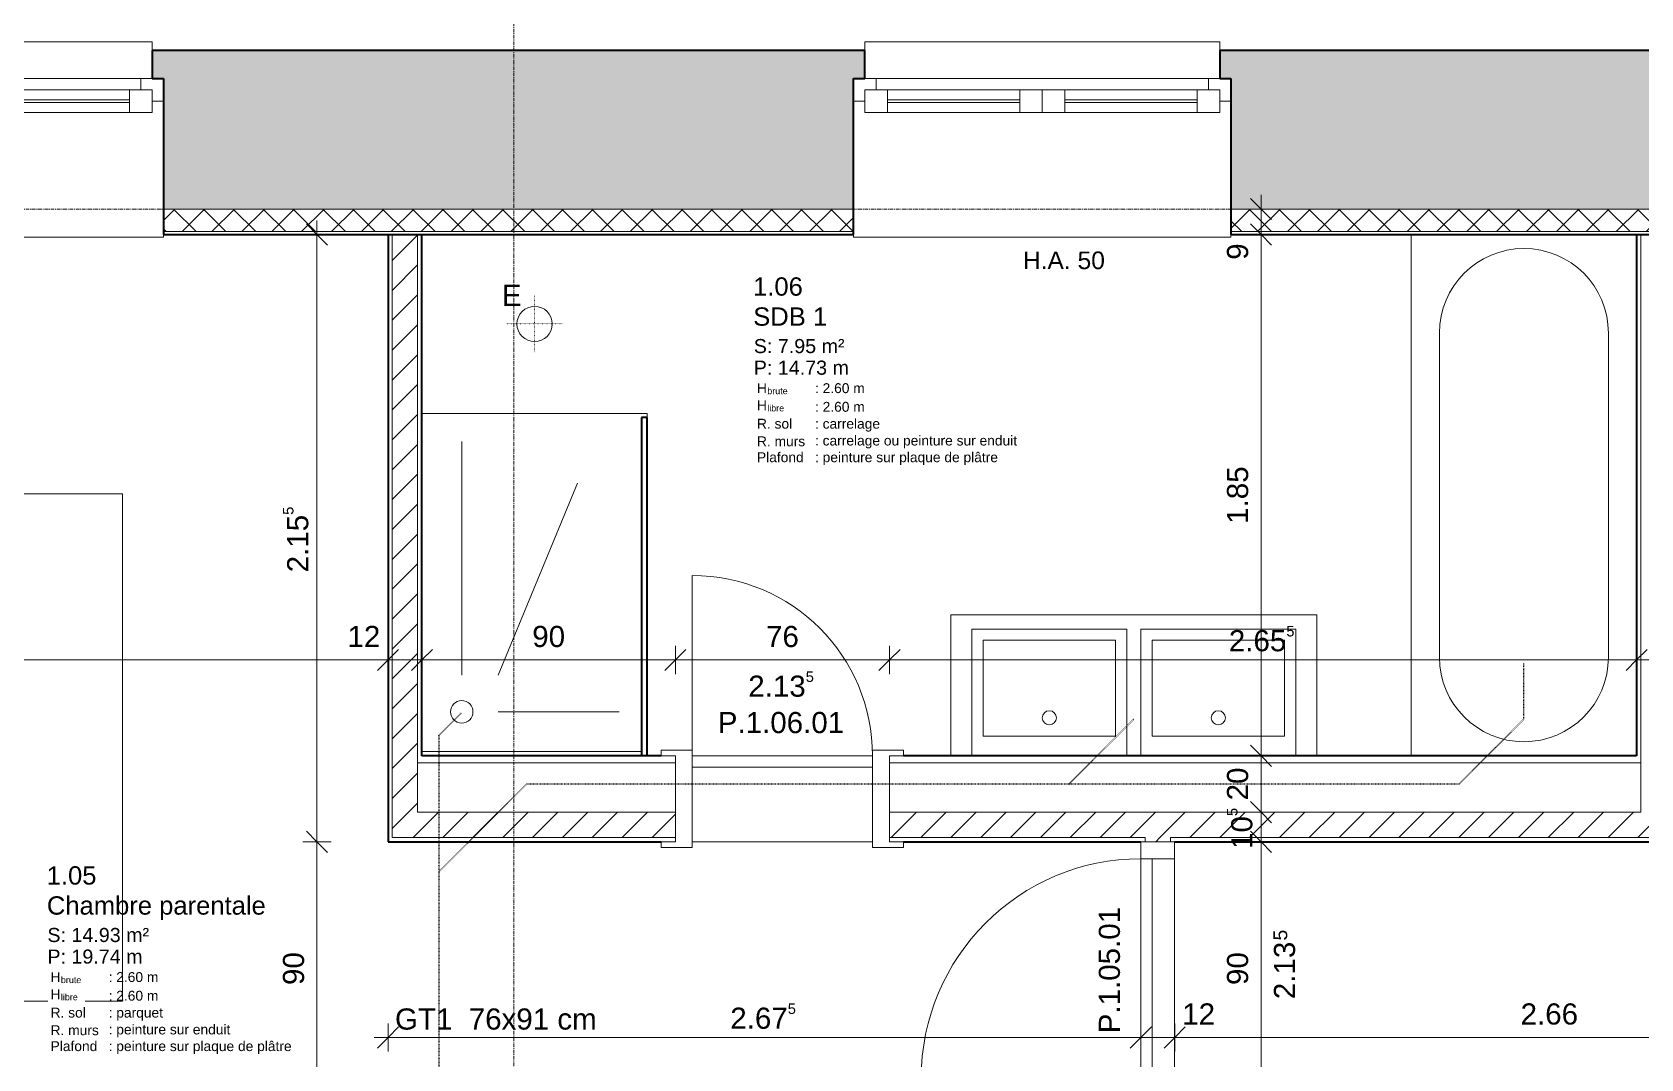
# Model space of a CAD drawing. Header units: millimetres. Extents: x -83 to 30397, y 298 to 25043.
# Drawn here: x 7981 to 13692, y 13428 to 17070 of the extents above; entities that cross this region are included whole.
import ezdxf

# ---------------------------------------------------------------- set-up
doc = ezdxf.new("R2010")
doc.units = ezdxf.units.MM
for name, pattern in [('Dot 1mm', [1, 0, -1]), ('Grid Line', [22.225, 12.7, -3.175, 3.175, -3.175]), ('WATER_CONNECTION', [5, 2.5, -2.5])]:
    doc.linetypes.add(name, pattern=pattern)
for name, color, linetype, lineweight in [('A-ANNO-DIMS', 211, 'Continuous', 9), ('A-ANNO-DIMS-50', 211, 'Continuous', 9), ('A-AREA-IDEN', 2, 'Continuous', 9), ('A-DETL', 90, 'Continuous', 9), ('A-DOOR', 31, 'Continuous', 9), ('A-DOOR-FRAM', 31, 'Continuous', 18), ('A-DOOR-IDEN', 31, 'Continuous', 18), ('A-GENM', 13, 'Continuous', 9), ('A-GLAZ', 151, 'Continuous', 9), ('A-GLAZ-IDEN', 152, 'Continuous', 18), ('A-WALL', 113, 'Continuous', 9), ('A-WALL-PATT', 111, 'Continuous', 35), ('G-ANNO-TEXT', 231, 'Continuous', 9), ('I-FURN', 30, 'Continuous', 9), ('I-WALL', 2, 'Continuous', 9), ('S-GRID', 1, 'Continuous', 9)]:
    doc.layers.add(name, color=color, linetype=linetype, lineweight=lineweight)
doc.styles.add('Arial', font='arial.ttf', dxfattribs={"height": 50})
doc.styles.add('Arial_2', font='arial.ttf', dxfattribs={"height": 0.7})
doc.styles.add('Arial_3', font='arial.ttf', dxfattribs={"height": 0.454924})
doc.styles.add('Arial_4', font='arial.ttf', dxfattribs={"height": 65})
doc.styles.add('Arial_5', font='arial.ttf', dxfattribs={"height": 35})
doc.styles.add('Arial_6', font='arial.ttf', dxfattribs={"height": 62.5})
doc.styles.add('Arial_7', font='arial.ttf', dxfattribs={"height": 75})
doc.styles.add('Arial_9', font='arial.ttf', dxfattribs={"height": 48.741817})
doc.dimstyles.new('ANNOTATION_1_5MM_BLACK', dxfattribs={"dimscale": 304.8, "dimtxt": 76.519455, "dimasz": 0.246063, "dimexe": 0.164042, "dimexo": 0.0625, "dimgap": 0.065617, "dimtad": 1, "dimdec": 1, "dimlfac": 0.1, "dimrnd": 0.5, "dimdsep": 46, "dimtxsty": 'Arial_7', "dimblk1": 'OBLIQUE', "dimblk2": 'OBLIQUE', "dimsah": 1, "dimcen": 0.09, "dimdle": 0.164042, "dimazin": 0, "dimtfac": 1, "dimtdec": 4, "dimtix": 1, "dimtmove": 0, "dimatfit": 3, "dimfxl": 0.164042, "dimfxlon": 1, "dimtvp": 1, "dimtolj": 1, "dimtzin": 0, "dimarcsym": 2})
doc.dimstyles.new('ANNOTATION_1_5MM_BLACK_1', dxfattribs={"dimscale": 304.8, "dimtxt": 76.519455, "dimasz": 0.246063, "dimexe": 0.164042, "dimexo": 0.0625, "dimgap": 0.065617, "dimtad": 1, "dimlfac": 0.001, "dimrnd": 0.005, "dimzin": 0, "dimdsep": 46, "dimtxsty": 'Arial_7', "dimblk1": 'OBLIQUE', "dimblk2": 'OBLIQUE', "dimsah": 1, "dimcen": 0.09, "dimdle": 0.164042, "dimazin": 0, "dimtfac": 1, "dimtdec": 4, "dimtix": 1, "dimtmove": 0, "dimatfit": 3, "dimfxl": 0.164042, "dimfxlon": 1, "dimtvp": 1, "dimtolj": 1, "dimtzin": 0, "dimarcsym": 2})
doc.dimstyles.new('ANNOTATION_1_5MM_BLACK_2', dxfattribs={"dimscale": 304.8, "dimtxt": 76.519455, "dimasz": 0.246063, "dimexe": 0.164042, "dimexo": 0.0625, "dimgap": 0.065617, "dimtad": 1, "dimdec": 1, "dimlfac": 0.1, "dimrnd": 0.5, "dimdsep": 46, "dimtxsty": 'Arial_7', "dimblk1": 'OBLIQUE', "dimblk2": 'OBLIQUE', "dimsah": 1, "dimcen": 0.09, "dimdle": 0.164042, "dimazin": 0, "dimtfac": 1, "dimtdec": 4, "dimtix": 1, "dimtmove": 2, "dimatfit": 3, "dimfxl": 0.164042, "dimfxlon": 1, "dimtvp": 1, "dimtolj": 1, "dimtzin": 0, "dimarcsym": 2})
pattern_1 = [(45, (0, 0), (-53.033, 53.033), [])]

# ---------------------------------------------------------------- blocks, each defined once
blk = doc.blocks.new('WIN_DOUBLE OPEN__SYM - 134 x 143-685719-N_F_ E_1')
at = {"layer": 'A-GLAZ'}
for p, q in [((-670, 326.5), (-670, 336.5)), ((-670, 336.5), (670, 336.5)), ((670, 336.5), (670, 326.5)), ((-550, -106.5), (-80, -106.5)), ((80, -106.5), (550, -106.5)), ((590, -226.5), (-590, -226.5)), ((-80, -186.5), (-550, -186.5)), ((550, -186.5), (80, -186.5)), ((-630, -357.5), (-630, -326.5)), ((630, -326.5), (630, -357.5)), ((630, -357.5), (-630, -357.5))]:
    blk.add_line(p, q, dxfattribs=at)
at = {"layer": 'A-GLAZ', "lineweight": 18}
for p, q in [((-630, -106.5), (-550, -106.5)), ((-630, -186.5), (-630, -106.5)), ((-550, -106.5), (-550, -186.5)), ((-80, -106.5), (0, -106.5)), ((-80, -186.5), (-80, -106.5)), ((0, -106.5), (80, -106.5)), ((0, -186.5), (0, -106.5)), ((0, -106.5), (0, -186.5)), ((80, -106.5), (80, -186.5)), ((550, -106.5), (630, -106.5)), ((550, -186.5), (550, -106.5)), ((630, -106.5), (630, -186.5)), ((-670, -146.5), (-630, -146.5)), ((-630, -146.5), (-630, -186.5)), ((-550, -141.5), (-80, -141.5)), ((-550, -151.5), (-550, -141.5)), ((-80, -151.5), (-550, -151.5)), ((-80, -141.5), (-80, -151.5)), ((80, -141.5), (550, -141.5)), ((80, -151.5), (80, -141.5)), ((550, -151.5), (80, -151.5)), ((550, -141.5), (550, -151.5)), ((630, -146.5), (670, -146.5)), ((630, -186.5), (630, -146.5)), ((-550, -186.5), (-630, -186.5)), ((-630, -186.5), (-590, -186.5)), ((-590, -226.5), (-630, -226.5)), ((-590, -186.5), (-590, -226.5)), ((0, -186.5), (-80, -186.5)), ((80, -186.5), (0, -186.5)), ((630, -186.5), (550, -186.5)), ((590, -186.5), (630, -186.5)), ((590, -226.5), (590, -186.5)), ((630, -226.5), (590, -226.5))]:
    blk.add_line(p, q, dxfattribs=at)
blk = doc.blocks.new('DOOR_SIMPLE _U-CASING - 760 x 2135-708854-N_F_ E_1')
at = {"layer": 'A-DOOR'}
for p, q in [((-320, 152.5), (320, 152.5)), ((320, -172.5), (320, -792.5))]:
    blk.add_line(p, q, dxfattribs=at)
at = {"layer": 'A-DOOR', "lineweight": 18}
for p, q in [((-320, -112.5), (320, -112.5)), ((-320, -152.5), (-320, -112.5)), ((320, -112.5), (320, -152.5)), ((320, -152.5), (-320, -152.5))]:
    blk.add_line(p, q, dxfattribs=at)
at = {"layer": 'A-DOOR'}
blk.add_arc((320, -152.5), 640, 180, 270, dxfattribs=at)
at = {"layer": 'A-DOOR-FRAM'}
for p, q in [((-430, 172.5), (-320, 172.5)), ((-430, 152.5), (-430, 172.5)), ((-320, 172.5), (-320, -172.5)), ((320, 172.5), (430, 172.5)), ((320, -172.5), (320, 172.5)), ((430, 172.5), (430, 152.5)), ((-380, 152.5), (-430, 152.5)), ((-380, -152.5), (-380, 152.5)), ((380, 152.5), (380, -152.5)), ((430, 152.5), (380, 152.5)), ((-430, -152.5), (-380, -152.5)), ((-430, -172.5), (-430, -152.5)), ((380, -152.5), (430, -152.5)), ((430, -152.5), (430, -172.5)), ((-320, -172.5), (-430, -172.5)), ((430, -172.5), (320, -172.5))]:
    blk.add_line(p, q, dxfattribs=at)
blk = doc.blocks.new('DOOR_SIMPLE - 900 x 2135-708074-N_F_ E_1')
at = {"layer": 'A-DOOR'}
for p, q in [((-390, 60), (390, 60)), ((390, -60), (390, -840))]:
    blk.add_line(p, q, dxfattribs=at)
at = {"layer": 'A-DOOR', "lineweight": 18}
for p, q in [((-390, -20), (390, -20)), ((-390, -60), (-390, -20)), ((390, -20), (390, -60)), ((390, -60), (-390, -60))]:
    blk.add_line(p, q, dxfattribs=at)
at = {"layer": 'A-DOOR'}
blk.add_arc((390, -60), 780, 180, 270, dxfattribs=at)
at = {"layer": 'A-DOOR-FRAM'}
for p, q in [((-450, 60), (-390, 60)), ((-450, -60), (-450, 60)), ((-390, 60), (-390, -60)), ((390, 60), (450, 60)), ((390, -60), (390, 60)), ((450, 60), (450, -60)), ((-390, -60), (-450, -60)), ((450, -60), (390, -60))]:
    blk.add_line(p, q, dxfattribs=at)
blk = doc.blocks.new('BATH - 1850 x 800-317679-N_F_ E_1')
at = {"layer": 'A-GENM'}
for p, q in [((350, 700), (1500, 700)), ((350, 100), (1500, 100)), ((1850, 0), (0, 0))]:
    blk.add_line(p, q, dxfattribs=at)
for centre, start, end in [((350, 400), 90, 180), ((1500, 400), 0, 90), ((350, 400), 180, 270), ((1500, 400), 270, 360)]:
    blk.add_arc(centre, 300, start, end, dxfattribs=at)
blk = doc.blocks.new('BATHROOM_SINK - 450 x 550-303454-N_F_ E_1')
at = {"layer": 'A-GENM'}
for p, q in [((450, 275), (0, 275)), ((70, 235), (70, -235)), ((410, 235), (70, 235)), ((410, -235), (410, 235)), ((450, -275), (450, 275)), ((0, -275), (450, -275)), ((70, -235), (410, -235))]:
    blk.add_line(p, q, dxfattribs=at)
blk.add_circle((135, 0), 25, dxfattribs=at)
blk = doc.blocks.new('CLOSET - 500 x 1300-580395-N_F_ E_1')
at = {"layer": 'I-FURN', "color": 253}
for p, q in [((500, 1300), (0, 1300)), ((500, 0), (500, 1300)), ((0, 0), (500, 0))]:
    blk.add_line(p, q, dxfattribs=at)
blk = doc.blocks.new('SHOWER - 1200 x 800-672574-N_F_ E_1')
at = {"layer": 'A-GENM'}
for p, q in [((0, 1200), (800, 1200)), ((800, 1200), (800, 1185)), ((141.4, 271.4), (141.4, 1100)), ((271.4, 271.4), (552.3, 952.3)), ((271.4, 141.4), (700, 141.4)), ((780, 0), (0, 0))]:
    blk.add_line(p, q, dxfattribs=at)
blk.add_circle((141.4, 141.4), 40, dxfattribs=at)
blk = doc.blocks.new('DOUBLE_BED - 1800 x 2000-313313-N_F_ E_1')
at = {"layer": 'I-FURN', "color": 253}
for p, q in [((-900, 0), (-900, -2000)), ((900, -2000), (900, 0)), ((-800, -500), (-800, -100)), ((-800, -100), (-50, -100)), ((-50, -100), (-50, -500)), ((50, -100), (50, -500)), ((800, -100), (50, -100)), ((800, -500), (800, -100)), ((-50, -500), (-800, -500)), ((50, -500), (800, -500)), ((500, -600), (-900, -600)), ((500, -600), (900, -1000)), ((500, -600), (500, -1000)), ((500, -1000), (900, -1000)), ((-900, -2000), (900, -2000))]:
    blk.add_line(p, q, dxfattribs=at)
blk = doc.blocks.new('ROOM_TAG_Small - ROOM_TAG_FR-570998-N_F_ E_1')
at = {"layer": 'A-AREA-IDEN', "insert": (-8.33, -5.48), "char_height": 0.7, "width": 0.8819, "attachment_point": 1, "style": 'Arial_2', "bg_fill": 3, "box_fill_scale": 1.25, "bg_fill_color": 256, "bg_fill_true_color": 13158600, "bg_fill_transparency": 0}
blk.add_mtext('H', dxfattribs=at)
at = {"layer": 'A-AREA-IDEN', "insert": (-7.6, -5.8), "char_height": 0.455, "width": 2.0042, "attachment_point": 1, "style": 'Arial_3', "bg_fill": 3, "box_fill_scale": 1.25, "bg_fill_color": 256, "bg_fill_true_color": 13158600, "bg_fill_transparency": 0}
blk.add_mtext('brute', dxfattribs=at)
at = {"layer": 'A-AREA-IDEN', "insert": (-8.33, -6.7), "char_height": 0.7, "width": 0.8819, "attachment_point": 1, "style": 'Arial_2', "bg_fill": 3, "box_fill_scale": 1.25, "bg_fill_color": 256, "bg_fill_true_color": 13158600, "bg_fill_transparency": 0}
blk.add_mtext('H', dxfattribs=at)
at = {"layer": 'A-AREA-IDEN', "insert": (-7.6, -7.02), "char_height": 0.455, "width": 1.6034, "attachment_point": 1, "style": 'Arial_3', "bg_fill": 3, "box_fill_scale": 1.25, "bg_fill_color": 256, "bg_fill_true_color": 13158600, "bg_fill_transparency": 0}
blk.add_mtext('libre', dxfattribs=at)
at = {"layer": 'A-AREA-IDEN', "insert": (-8.33, -8), "char_height": 0.7, "width": 3.1266, "attachment_point": 1, "style": 'Arial_2', "bg_fill": 3, "box_fill_scale": 1.25, "bg_fill_color": 256, "bg_fill_true_color": 13158600, "bg_fill_transparency": 0}
blk.add_mtext('R. sol', dxfattribs=at)
at = {"layer": 'A-AREA-IDEN', "insert": (-8.33, -9.25), "char_height": 0.7, "width": 4.2489, "attachment_point": 1, "style": 'Arial_2', "bg_fill": 3, "box_fill_scale": 1.25, "bg_fill_color": 256, "bg_fill_true_color": 13158600, "bg_fill_transparency": 0}
blk.add_mtext('R. murs', dxfattribs=at)
at = {"layer": 'A-AREA-IDEN', "insert": (-8.33, -10.38), "char_height": 0.7, "width": 4.2489, "attachment_point": 1, "style": 'Arial_2', "bg_fill": 3, "box_fill_scale": 1.25, "bg_fill_color": 256, "bg_fill_true_color": 13158600, "bg_fill_transparency": 0}
blk.add_mtext('Plafond', dxfattribs=at)
blk = doc.blocks.new('DIMBLOCK94-N_F_ E_1')
at = {"layer": 'A-ANNO-DIMS-50'}
for p, q in [((12344, 16442.5), (12306.5, 16480)), ((12344, 16492.5), (12344, 16352.5)), ((12394, 16442.5), (12294, 16442.5)), ((12344, 16442.5), (12381.5, 16405)), ((12344, 16442.5), (12394, 16442.5)), ((12394, 16352.5), (12294, 16352.5)), ((12344, 16352.5), (12306.5, 16390)), ((12344, 16352.5), (12381.5, 16315)), ((12344, 16352.5), (12394, 16352.5))]:
    blk.add_line(p, q, dxfattribs=at)
at = {"layer": 'A-ANNO-DIMS-50', "color": 0, "insert": (12223.1, 16262.5), "char_height": 75, "width": 69.784, "attachment_point": 1, "rotation": 90, "line_spacing_factor": 0.941778, "style": 'Arial_7'}
blk.add_mtext('9', dxfattribs=at)
blk = doc.blocks.new('_Oblique')
at = {"color": 0, "linetype": 'ByBlock', "lineweight": -2}
blk.add_line((-0.5, -0.5), (0.5, 0.5), dxfattribs=at)
blk = doc.blocks.new('DIMBLOCK95-N_F_ E_1')
at = {"layer": 'A-ANNO-DIMS-50'}
for p, q in [((12394, 16352.5), (12294, 16352.5)), ((12344, 16352.5), (12306.5, 16390)), ((12344, 16352.5), (12344, 14502.5)), ((12344, 16352.5), (12381.5, 16315)), ((12344, 16352.5), (12394, 16352.5)), ((12344, 14502.5), (12306.5, 14540)), ((12394, 14502.5), (12294, 14502.5)), ((12344, 14502.5), (12381.5, 14465)), ((12344, 14502.5), (12394, 14502.5))]:
    blk.add_line(p, q, dxfattribs=at)
at = {"layer": 'A-ANNO-DIMS-50', "color": 0, "insert": (12223.1, 15325.7), "char_height": 75, "width": 244.244, "attachment_point": 1, "rotation": 90, "line_spacing_factor": 0.941778, "style": 'Arial_7'}
blk.add_mtext('1.85', dxfattribs=at)
blk = doc.blocks.new('DIMBLOCK96-N_F_ E_1')
at = {"layer": 'A-ANNO-DIMS-50'}
for p, q in [((12344, 14502.5), (12306.5, 14540)), ((12394, 14502.5), (12294, 14502.5)), ((12344, 14502.5), (12344, 14302.5)), ((12344, 14502.5), (12381.5, 14465)), ((12344, 14502.5), (12394, 14502.5)), ((12344, 14302.5), (12306.5, 14340)), ((12394, 14302.5), (12294, 14302.5)), ((12344, 14302.5), (12381.5, 14265)), ((12344, 14302.5), (12394, 14302.5))]:
    blk.add_line(p, q, dxfattribs=at)
at = {"layer": 'A-ANNO-DIMS-50', "color": 0, "insert": (12223.1, 14344.4), "char_height": 75, "width": 139.568, "attachment_point": 1, "rotation": 90, "line_spacing_factor": 0.941778, "style": 'Arial_7'}
blk.add_mtext('20', dxfattribs=at)
blk = doc.blocks.new('DIMBLOCK97-N_F_ E_1')
at = {"layer": 'A-ANNO-DIMS-50'}
for p, q in [((12344, 14302.5), (12306.5, 14340)), ((12394, 14302.5), (12294, 14302.5)), ((12344, 14302.5), (12344, 14197.5)), ((12344, 14302.5), (12381.5, 14265)), ((12344, 14302.5), (12394, 14302.5)), ((12344, 14197.5), (12306.5, 14235)), ((12394, 14197.5), (12294, 14197.5)), ((12344, 14197.5), (12381.5, 14160)), ((12344, 14197.5), (12394, 14197.5))]:
    blk.add_line(p, q, dxfattribs=at)
at = {"layer": 'A-ANNO-DIMS-50', "color": 0, "insert": (12223.1, 14172.3), "char_height": 75, "width": 186.397, "attachment_point": 1, "rotation": 90, "line_spacing_factor": 0.941778, "style": 'Arial_7'}
blk.add_mtext('10\\A2\\H0.5x;\\S5^  ;\\H2x;', dxfattribs=at)
blk = doc.blocks.new('DIMBLOCK98-N_F_ E_1')
at = {"layer": 'A-ANNO-DIMS-50'}
for p, q in [((12344, 14197.5), (12306.5, 14235)), ((12394, 14197.5), (12294, 14197.5)), ((12344, 14197.5), (12344, 13297.5)), ((12344, 14197.5), (12381.5, 14160)), ((12344, 14197.5), (12394, 14197.5)), ((12344, 13297.5), (12306.5, 13335)), ((12294, 13297.5), (12394, 13297.5)), ((12344, 13297.5), (12294, 13297.5)), ((12344, 13297.5), (12381.5, 13260))]:
    blk.add_line(p, q, dxfattribs=at)
at = {"layer": 'A-ANNO-DIMS-50', "color": 0, "insert": (12223.1, 13689.4), "char_height": 75, "width": 139.568, "attachment_point": 1, "rotation": 90, "line_spacing_factor": 0.941778, "style": 'Arial_7'}
blk.add_mtext('90', dxfattribs=at)
blk = doc.blocks.new('DIMBLOCK118-N_F_ E_1')
at = {"layer": 'A-ANNO-DIMS-50'}
for p, q in [((6212.4, 14892.7), (6212.4, 14792.7)), ((6212.4, 14842.7), (6212.4, 14892.7)), ((6212.4, 14842.7), (6249.9, 14880.2)), ((9244.9, 14892.7), (9244.9, 14792.7)), ((9244.9, 14842.7), (9244.9, 14892.7)), ((9244.9, 14842.7), (9282.4, 14880.2)), ((6162.4, 14842.7), (9244.9, 14842.7)), ((6212.4, 14842.7), (6174.9, 14805.2)), ((9244.9, 14842.7), (9207.4, 14805.2))]:
    blk.add_line(p, q, dxfattribs=at)
at = {"layer": 'A-ANNO-DIMS-50', "color": 0, "insert": (7607.3, 14963.6), "char_height": 75, "width": 291.073, "attachment_point": 1, "line_spacing_factor": 0.941778, "style": 'Arial_7'}
blk.add_mtext('3.03\\A2\\H0.5x;\\S5^  ;\\H2x;', dxfattribs=at)
blk = doc.blocks.new('DIMBLOCK119-N_F_ E_1')
at = {"layer": 'A-ANNO-DIMS-50'}
for p, q in [((9244.9, 14892.7), (9244.9, 14792.7)), ((9244.9, 14842.7), (9244.9, 14892.7)), ((9244.9, 14842.7), (9282.4, 14880.2)), ((9364.9, 14892.7), (9364.9, 14792.7)), ((9364.9, 14842.7), (9364.9, 14892.7)), ((9364.9, 14842.7), (9402.4, 14880.2)), ((9244.9, 14842.7), (9207.4, 14805.2)), ((9244.9, 14842.7), (9364.9, 14842.7)), ((9364.9, 14842.7), (9327.4, 14805.2))]:
    blk.add_line(p, q, dxfattribs=at)
at = {"layer": 'A-ANNO-DIMS-50', "color": 0, "insert": (9100.7, 14963.6), "char_height": 75, "width": 139.568, "attachment_point": 1, "line_spacing_factor": 0.941778, "style": 'Arial_7'}
blk.add_mtext('12', dxfattribs=at)
blk = doc.blocks.new('DIMBLOCK120-N_F_ E_1')
at = {"layer": 'A-ANNO-DIMS-50'}
for p, q in [((9364.9, 14892.7), (9364.9, 14792.7)), ((9364.9, 14842.7), (9364.9, 14892.7)), ((9364.9, 14842.7), (9402.4, 14880.2)), ((10264.9, 14892.7), (10264.9, 14792.7)), ((10264.9, 14842.7), (10264.9, 14892.7)), ((10264.9, 14842.7), (10302.4, 14880.2)), ((9364.9, 14842.7), (9327.4, 14805.2)), ((9364.9, 14842.7), (10264.9, 14842.7)), ((10264.9, 14842.7), (10227.4, 14805.2))]:
    blk.add_line(p, q, dxfattribs=at)
at = {"layer": 'A-ANNO-DIMS-50', "color": 0, "insert": (9756.7, 14963.6), "char_height": 75, "width": 139.568, "attachment_point": 1, "line_spacing_factor": 0.941778, "style": 'Arial_7'}
blk.add_mtext('90', dxfattribs=at)
blk = doc.blocks.new('DIMBLOCK121-N_F_ E_1')
at = {"layer": 'A-ANNO-DIMS-50'}
for p, q in [((10264.9, 14892.7), (10264.9, 14792.7)), ((10264.9, 14842.7), (10264.9, 14892.7)), ((10264.9, 14842.7), (10302.4, 14880.2)), ((11024.9, 14892.7), (11024.9, 14792.7)), ((11024.9, 14842.7), (11024.9, 14892.7)), ((11024.9, 14842.7), (11062.4, 14880.2)), ((10264.9, 14842.7), (10227.4, 14805.2)), ((10264.9, 14842.7), (11024.9, 14842.7)), ((11024.9, 14842.7), (10987.4, 14805.2))]:
    blk.add_line(p, q, dxfattribs=at)
at = {"layer": 'A-ANNO-DIMS-50', "color": 0, "char_height": 75, "attachment_point": 1, "line_spacing_factor": 0.941778, "style": 'Arial_7'}
for s, insert, width in [('76', (10586.7, 14963.6), 139.568), ('2.13\\A2\\H0.5x;\\S5^  ;\\H2x;', (10523.6, 14802.3), 291.073)]:
    blk.add_mtext(s, dxfattribs=dict(at, insert=insert, width=width))
blk = doc.blocks.new('DIMBLOCK122-N_F_ E_1')
at = {"layer": 'A-ANNO-DIMS-50'}
for p, q in [((11024.9, 14892.7), (11024.9, 14792.7)), ((11024.9, 14842.7), (11024.9, 14892.7)), ((11024.9, 14842.7), (11062.4, 14880.2)), ((13677.4, 14892.7), (13677.4, 14792.7)), ((13677.4, 14842.7), (13677.4, 14892.7)), ((13677.4, 14842.7), (13714.9, 14880.2)), ((11024.9, 14842.7), (10987.4, 14805.2)), ((11024.9, 14842.7), (13677.4, 14842.7)), ((13677.4, 14842.7), (13639.9, 14805.2))]:
    blk.add_line(p, q, dxfattribs=at)
at = {"layer": 'A-ANNO-DIMS-50', "color": 0, "insert": (12229.8, 14963.6), "char_height": 75, "width": 291.073, "attachment_point": 1, "line_spacing_factor": 0.941778, "style": 'Arial_7'}
blk.add_mtext('2.65\\A2\\H0.5x;\\S5^  ;\\H2x;', dxfattribs=at)
blk = doc.blocks.new('DIMBLOCK123-N_F_ E_1')
at = {"layer": 'A-ANNO-DIMS-50'}
for p, q in [((13677.4, 14892.7), (13677.4, 14792.7)), ((13677.4, 14842.7), (13677.4, 14892.7)), ((13677.4, 14842.7), (13714.9, 14880.2)), ((13797.4, 14892.7), (13797.4, 14792.7)), ((13797.4, 14842.7), (13797.4, 14892.7)), ((13797.4, 14842.7), (13834.9, 14880.2)), ((13677.4, 14842.7), (13639.9, 14805.2)), ((13677.4, 14842.7), (13797.4, 14842.7)), ((13797.4, 14842.7), (13759.9, 14805.2))]:
    blk.add_line(p, q, dxfattribs=at)
at = {"layer": 'A-ANNO-DIMS-50', "color": 0, "insert": (13808.3, 14963.6), "char_height": 75, "width": 139.568, "attachment_point": 1, "line_spacing_factor": 0.941778, "style": 'Arial_7'}
blk.add_mtext('12', dxfattribs=at)
blk = doc.blocks.new('DIMBLOCK128-N_F_ E_1')
at = {"layer": 'A-ANNO-DIMS-50'}
for p, q in [((8992.4, 16402.5), (8992.4, 14197.5)), ((9042.4, 16352.5), (8942.4, 16352.5)), ((8992.4, 16352.5), (8954.9, 16390)), ((8992.4, 16352.5), (9029.9, 16315)), ((8992.4, 16352.5), (9042.4, 16352.5)), ((8992.4, 14197.5), (8954.9, 14235)), ((9042.4, 14197.5), (8942.4, 14197.5)), ((8992.4, 14197.5), (9029.9, 14160)), ((8992.4, 14197.5), (9042.4, 14197.5))]:
    blk.add_line(p, q, dxfattribs=at)
at = {"layer": 'A-ANNO-DIMS-50', "color": 0, "insert": (8871.5, 15153.7), "char_height": 75, "width": 291.073, "attachment_point": 1, "rotation": 90, "line_spacing_factor": 0.941778, "style": 'Arial_7'}
blk.add_mtext('2.15\\A2\\H0.5x;\\S5^  ;\\H2x;', dxfattribs=at)
blk = doc.blocks.new('DIMBLOCK129-N_F_ E_1')
at = {"layer": 'A-ANNO-DIMS-50'}
for p, q in [((8992.4, 14197.5), (8954.9, 14235)), ((9042.4, 14197.5), (8942.4, 14197.5)), ((8992.4, 14197.5), (8992.4, 13297.5)), ((8992.4, 14197.5), (9029.9, 14160)), ((8992.4, 14197.5), (9042.4, 14197.5)), ((8992.4, 13297.5), (8954.9, 13335)), ((9042.4, 13297.5), (8942.4, 13297.5)), ((8992.4, 13297.5), (9029.9, 13260)), ((8992.4, 13297.5), (9042.4, 13297.5))]:
    blk.add_line(p, q, dxfattribs=at)
at = {"layer": 'A-ANNO-DIMS-50', "color": 0, "insert": (8871.5, 13689.4), "char_height": 75, "width": 139.568, "attachment_point": 1, "rotation": 90, "line_spacing_factor": 0.941778, "style": 'Arial_7'}
blk.add_mtext('90', dxfattribs=at)
blk = doc.blocks.new('DIMBLOCK131-N_F_ E_1')
at = {"layer": 'A-ANNO-DIMS-50'}
for p, q in [((9244.9, 13453.3), (9244.9, 13553.3)), ((9244.9, 13503.3), (9282.4, 13540.8)), ((11917.4, 13453.3), (11917.4, 13553.3)), ((11917.4, 13503.3), (11954.9, 13540.8)), ((9194.9, 13503.3), (11917.4, 13503.3)), ((9244.9, 13503.3), (9207.4, 13465.8)), ((9244.9, 13503.3), (9244.9, 13453.3)), ((11917.4, 13503.3), (11879.9, 13465.8)), ((11917.4, 13503.3), (11917.4, 13453.3))]:
    blk.add_line(p, q, dxfattribs=at)
at = {"layer": 'A-ANNO-DIMS-50', "color": 0, "insert": (10459.8, 13624.2), "char_height": 75, "width": 291.073, "attachment_point": 1, "line_spacing_factor": 0.941778, "style": 'Arial_7'}
blk.add_mtext('2.67\\A2\\H0.5x;\\S5^  ;\\H2x;', dxfattribs=at)
blk = doc.blocks.new('DIMBLOCK132-N_F_ E_1')
at = {"layer": 'A-ANNO-DIMS-50'}
for p, q in [((11917.4, 13453.3), (11917.4, 13553.3)), ((11917.4, 13503.3), (11954.9, 13540.8)), ((12037.4, 13553.3), (12037.4, 13453.3)), ((12037.4, 13503.3), (12037.4, 13553.3)), ((12037.4, 13503.3), (12074.9, 13540.8)), ((11917.4, 13503.3), (11879.9, 13465.8)), ((11917.4, 13503.3), (12037.4, 13503.3)), ((11917.4, 13503.3), (11917.4, 13453.3)), ((12037.4, 13503.3), (11999.9, 13465.8))]:
    blk.add_line(p, q, dxfattribs=at)
at = {"layer": 'A-ANNO-DIMS-50', "color": 0, "insert": (12064.3, 13624.2), "char_height": 75, "width": 139.568, "attachment_point": 1, "line_spacing_factor": 0.941778, "style": 'Arial_7'}
blk.add_mtext('12', dxfattribs=at)
blk = doc.blocks.new('DIMBLOCK133-N_F_ E_1')
at = {"layer": 'A-ANNO-DIMS-50'}
for p, q in [((12037.4, 13553.3), (12037.4, 13453.3)), ((12037.4, 13503.3), (12037.4, 13553.3)), ((12037.4, 13503.3), (12074.9, 13540.8)), ((14697.4, 13553.3), (14697.4, 13453.3)), ((14697.4, 13503.3), (14697.4, 13553.3)), ((14697.4, 13503.3), (14734.9, 13540.8)), ((12037.4, 13503.3), (11999.9, 13465.8)), ((12037.4, 13503.3), (14697.4, 13503.3)), ((14697.4, 13503.3), (14659.9, 13465.8))]:
    blk.add_line(p, q, dxfattribs=at)
at = {"layer": 'A-ANNO-DIMS-50', "color": 0, "insert": (13265.6, 13624.2), "char_height": 75, "width": 244.244, "attachment_point": 1, "line_spacing_factor": 0.941778, "style": 'Arial_7'}
blk.add_mtext('2.66', dxfattribs=at)

msp = doc.modelspace()

# ---------------------------------------------------------------- hatches: boundary and pattern name
at = {"layer": 'A-WALL-PATT'}
h = msp.add_hatch(color=256, dxfattribs=at)
h.paths.add_polyline_path([(20820.354, 16442.509), (20820.354, 17005.509), (18064.854, 17005.509), (18064.854, 16905.509), (18104.854, 16905.509), (18104.854, 16442.509), (20257.354, 16442.509)])
h.paths.add_polyline_path([(16962.354, 16442.509), (16984.854, 16442.509), (16984.854, 16905.509), (17024.854, 16905.509), (17024.854, 17005.509), (16322.354, 17005.509), (16322.354, 16905.509), (16362.354, 16905.509), (16362.354, 16442.509), (16945.44, 16442.509)])
h.paths.add_polyline_path([(15242.354, 16442.509), (15242.354, 16905.509), (15282.354, 16905.509), (15282.354, 17005.509), (12197.354, 17005.509), (12197.354, 16905.509), (12237.354, 16905.509), (12237.354, 16442.509), (12348.929, 16442.509)])
h.paths.add_polyline_path([(10897.354, 16442.509), (10897.354, 16905.509), (10937.354, 16905.509), (10937.354, 17005.509), (8407.354, 17005.509), (8407.354, 16905.509), (8447.354, 16905.509), (8447.354, 16442.509), (10510.325, 16442.509)])
h.paths.add_polyline_path([(7107.354, 16442.509), (7107.354, 16905.509), (7147.354, 16905.509), (7147.354, 17005.509), (5649.354, 17005.509), (5649.354, 16442.509), (6833.117, 16442.509)])
at = {"layer": 'A-WALL-PATT', "lineweight": 9}
h = msp.add_hatch(dxfattribs=at)
h.set_pattern_fill('FP1_1', color=256, style=0, pattern_type=2)
h.set_pattern_definition([(45, (0, 0), (-53.033, 53.033), []), (135, (0, 0), (-53.033, -53.033), [])])
h.paths.add_polyline_path([(20177.354, 16362.509), (20257.354, 16362.509), (20257.354, 16442.509), (18104.854, 16442.509), (18104.854, 16362.509), (19703.346, 16362.509)])
h.paths.add_polyline_path([(16822.354, 16362.509), (16822.354, 16442.509), (16362.354, 16442.509), (16362.354, 16362.509)])
h.paths.add_polyline_path([(16962.354, 16362.509), (16984.854, 16362.509), (16984.854, 16442.509), (16962.354, 16442.509)])
h.paths.add_polyline_path([(15242.354, 16362.509), (15242.354, 16442.509), (12237.354, 16442.509), (12237.354, 16362.509), (12348.929, 16362.509)])
h.paths.add_polyline_path([(10897.354, 16362.509), (10897.354, 16442.509), (8447.354, 16442.509), (8447.354, 16362.509), (10510.325, 16362.509)])
h.paths.add_polyline_path([(7107.354, 16362.509), (7107.354, 16442.509), (6212.354, 16442.509), (6212.354, 16362.509), (6833.117, 16362.509)])
h = msp.add_hatch(dxfattribs=at)
h.set_pattern_fill('FP1_3', color=256, style=0, pattern_type=2)
h.set_pattern_definition(pattern_1)
h.paths.add_polyline_path([(9349.854, 14302.509), (9349.854, 16352.509), (9259.854, 16352.509), (9259.854, 14302.509)])
h = msp.add_hatch(dxfattribs=at)
h.set_pattern_fill('FP1_3', color=256, style=0, pattern_type=2)
h.set_pattern_definition(pattern_1)
h.paths.add_polyline_path([(12022.354, 14212.509), (13782.354, 14212.509), (13782.354, 14302.509), (11024.854, 14302.509), (11024.854, 14212.509), (11932.354, 14212.509)])
h.paths.add_polyline_path([(9394.854, 14212.509), (10264.854, 14212.509), (10264.854, 14302.509), (9259.854, 14302.509), (9259.854, 14212.509)])
h = msp.add_hatch(dxfattribs=at)
h.set_pattern_fill('FP1_3', color=256, style=0, pattern_type=2)
h.set_pattern_definition(pattern_1)
h.paths.add_polyline_path([(11932.354, 12082.509), (12022.354, 12082.509), (12022.354, 12367.509), (11932.354, 12367.509), (11932.354, 12097.509)])
h.paths.add_polyline_path([(11932.354, 13127.509), (12022.354, 13127.509), (12022.354, 13297.509), (11932.354, 13297.509), (11932.354, 13172.509)])
h.paths.add_polyline_path([(11932.354, 14197.509), (12022.354, 14197.509), (12022.354, 14212.509), (11932.354, 14212.509)])

# ---------------------------------------------------------------- linework, layer by layer
at = {"layer": 'A-DETL', "linetype": 'Dot 1mm'}
for p, q in [((9764.854, 15935.009), (9764.854, 16135.009)), ((9664.854, 16035.009), (9864.854, 16035.009))]:
    msp.add_line(p, q, dxfattribs=at)
at = {"layer": 'A-DETL', "linetype": 'WATER_CONNECTION', "lineweight": 25}
for p, q in [((13277.354, 14632.852), (13277.354, 14832.852)), ((9424.854, 14575.092), (9506.275, 14656.514)), ((11662.011, 14402.509), (11892.354, 14632.852)), ((13047.011, 14402.509), (13277.354, 14632.852)), ((9424.854, 14575.092), (9424.854, 11632.509)), ((9424.854, 14090.745), (9736.618, 14402.509)), ((13047.011, 14402.509), (9736.618, 14402.509))]:
    msp.add_line(p, q, dxfattribs=at)
at = {"layer": 'A-DETL', "lineweight": 18}
msp.add_circle((9764.854, 16035.009), 62.5, dxfattribs=at)
at = {"layer": 'A-WALL', "lineweight": 35}
for p, q in [((10937.354, 17005.509), (8407.354, 17005.509)), ((8407.354, 17005.509), (8407.354, 16905.509)), ((10937.354, 16905.509), (10937.354, 17005.509)), ((15282.354, 17005.509), (12197.354, 17005.509)), ((12197.354, 17005.509), (12197.354, 16905.509)), ((8407.354, 16905.509), (8447.354, 16905.509)), ((8447.354, 16905.509), (8447.354, 16352.509)), ((10897.354, 16352.509), (10897.354, 16905.509)), ((10897.354, 16905.509), (10937.354, 16905.509)), ((12197.354, 16905.509), (12237.354, 16905.509)), ((12237.354, 16905.509), (12237.354, 16352.509)), ((8447.354, 16352.509), (10897.354, 16352.509)), ((9244.854, 16352.509), (9244.854, 14197.509)), ((9364.854, 14502.509), (9364.854, 16352.509)), ((12237.354, 16352.509), (15242.354, 16352.509)), ((13677.354, 16352.509), (13677.354, 14502.509)), ((10214.854, 14502.509), (9364.854, 14502.509)), ((13677.354, 14502.509), (11074.854, 14502.509)), ((9244.854, 14197.509), (10214.854, 14197.509)), ((11074.854, 14197.509), (11917.354, 14197.509)), ((12037.354, 14197.509), (13797.354, 14197.509))]:
    msp.add_line(p, q, dxfattribs=at)
at = {"layer": 'A-WALL'}
for p, q in [((10897.354, 16442.509), (8447.354, 16442.509)), ((15242.354, 16442.509), (12237.354, 16442.509)), ((10897.354, 16362.509), (8447.354, 16362.509)), ((9259.854, 14212.509), (9259.854, 16352.509)), ((9349.854, 14302.509), (9349.854, 16352.509)), ((15242.354, 16362.509), (12237.354, 16362.509)), ((13692.354, 14302.509), (13692.354, 16352.509)), ((10264.854, 14477.509), (9349.854, 14477.509)), ((13692.354, 14477.509), (11024.854, 14477.509)), ((10264.854, 14302.509), (9349.854, 14302.509)), ((13692.354, 14302.509), (11024.854, 14302.509)), ((10264.854, 14212.509), (9259.854, 14212.509)), ((11932.354, 14212.509), (11024.854, 14212.509)), ((11932.354, 14212.509), (11932.354, 14197.509)), ((12022.354, 14212.509), (12022.354, 14197.509)), ((13782.354, 14212.509), (12022.354, 14212.509))]:
    msp.add_line(p, q, dxfattribs=at)
at = {"layer": 'I-WALL', "lineweight": 35}
for p, q in [((10164.854, 15702.509), (10144.854, 15702.509)), ((10144.854, 15702.509), (10144.854, 14502.509)), ((10164.854, 14502.509), (10164.854, 15702.509))]:
    msp.add_line(p, q, dxfattribs=at)
at = {"layer": 'S-GRID', "linetype": 'Grid Line'}
for p, q in [((9690.854, 4601.222), (9690.854, 18451.704)), ((4291.211, 16442.509), (23183.885, 16442.509))]:
    msp.add_line(p, q, dxfattribs=at)

# ---------------------------------------------------------------- block references
at = {"layer": 'A-AREA-IDEN', "xscale": 49.99999999999998, "yscale": 49.99999999999998, "zscale": 49.99999999999998}
msp.add_blockref('ROOM_TAG_Small - ROOM_TAG_FR-570998-N_F_ E_1', (10970.979, 16098.497), dxfattribs=at)
at = {"layer": 'A-DOOR'}
for name, p, rotation in [('DOOR_SIMPLE _U-CASING - 760 x 2135-708854-N_F_ E_1', (10644.854, 14350.009), 180), ('DOOR_SIMPLE - 900 x 2135-708074-N_F_ E_1', (11977.354, 13747.509), 269.9999999999999)]:
    msp.add_blockref(name, p, dxfattribs=dict(at, rotation=rotation))
at = {"layer": 'A-GENM'}
for name, p, rotation in [('BATH - 1850 x 800-317679-N_F_ E_1', (12877.354, 16352.509), 270.0000000000001), ('BATHROOM_SINK - 450 x 550-303454-N_F_ E_1', (11592.354, 14502.509), 89.99999999999977), ('BATHROOM_SINK - 450 x 550-303454-N_F_ E_1', (12192.354, 14502.509), 89.99999999999977)]:
    msp.add_blockref(name, p, dxfattribs=dict(at, rotation=rotation))
msp.add_blockref('SHOWER - 1200 x 800-672574-N_F_ E_1', (9364.854, 14517.509), dxfattribs=at)
at = {"layer": 'A-GLAZ', "rotation": 180}
for p in [(7777.354, 16679.009), (11567.354, 16679.009)]:
    msp.add_blockref('WIN_DOUBLE OPEN__SYM - 134 x 143-685719-N_F_ E_1', p, dxfattribs=at)
at = {"layer": 'I-FURN', "color": 253}
for name, p, rotation in [('DOUBLE_BED - 1800 x 2000-313313-N_F_ E_1', (6302.354, 14532.509), 89.99999999999993), ('CLOSET - 500 x 1300-580395-N_F_ E_1', (12542.354, 14502.509), 89.99999999999977)]:
    msp.add_blockref(name, p, dxfattribs=dict(at, rotation=rotation))

# ---------------------------------------------------------------- texts
at = {"layer": 'A-AREA-IDEN', "attachment_point": 1}
for s, insert, char_height, width, style in [('1.06', (10540.6, 16200.305), 65, 212.44719, 'Arial_4'), ('SDB 1', (10541.177, 16093.67), 65, 316.66656, 'Arial_4'), ('S: 7.95 m²', (10543.13, 15981.472), 50, 388.81844, 'Arial'), ('1.05', (8032.845, 14110.752), 65, 212.44719, 'Arial_4'), ('Chambre parentale', (8033.422, 14004.117), 65, 929.9575, 'Arial_4'), ('S: 14.93 m²', (8035.375, 13891.92), 50, 436.91969, 'Arial')]:
    msp.add_mtext(s, dxfattribs=dict(at, insert=insert, char_height=char_height, width=width, style=style))
at = {"layer": 'A-DOOR-IDEN', "lineweight": 9, "insert": (10415.415, 14658.172), "char_height": 75, "width": 553.16437, "attachment_point": 1, "style": 'Arial_7'}
msp.add_mtext('P.1.06.01', dxfattribs=at)
at = {"layer": 'A-DOOR-IDEN', "lineweight": 9, "insert": (11768.016, 13518.071), "char_height": 75, "width": 553.16437, "attachment_point": 1, "rotation": 90, "style": 'Arial_7'}
msp.add_mtext('P.1.05.01', dxfattribs=at)
at = {"layer": 'A-GLAZ-IDEN', "lineweight": 9, "insert": (11498.568, 16291.945), "char_height": 62.5, "width": 364.76781, "attachment_point": 1, "style": 'Arial_6'}
msp.add_mtext('H.A. 50', dxfattribs=at)
at = {"layer": 'G-ANNO-TEXT', "color": 142, "insert": (9649.024, 16173.916), "char_height": 75, "width": 84.17719, "attachment_point": 1, "style": 'Arial_7'}
msp.add_mtext('E', dxfattribs=at)
at = {"layer": 'G-ANNO-TEXT', "color": 7, "attachment_point": 1, "rotation": 90}
for s, insert, char_height, width, style in [('5', (12388.252, 13847.499), 48.742, 48.10125, 'Arial_9'), ('2.13', (12389.766, 13639.14), 75, 252.53156, 'Arial_7')]:
    msp.add_mtext(s, dxfattribs=dict(at, insert=insert, char_height=char_height, width=width, style=style))
at = {"layer": 'G-ANNO-TEXT', "color": 7, "insert": (9269.279, 13606.237), "char_height": 75, "width": 873.83938, "attachment_point": 1, "style": 'Arial_7'}
msp.add_mtext('GT1  76x91 cm', dxfattribs=at)

# ---------------------------------------------------------------- dimensions: what is measured, and where the dimension line sits
at = {"layer": 'A-ANNO-DIMS'}
dim = msp.add_linear_dim(base=(12344.045, 16352.509), p1=(12394.045, 16442.509), p2=(12394.045, 16352.509), angle=90, dimstyle='ANNOTATION_1_5MM_BLACK_2', override={"dimpost": '<>', "dimfxl": 90}, dxfattribs=at)
dim.commit()
dim.dimension.update_dxf_attribs({"geometry": 'DIMBLOCK94-N_F_ E_1', "text_midpoint": (12273.147, 16297.41), "dimtype": 160, "text_rotation": 90})
for base, p1, p2, text, dimstyle, override, picture, middle in [((8992.37, 14197.509), (9042.37, 16352.509), (9042.37, 14197.509), '\\A1;2.15\\Q;{\\A1;{\\H0.5x;\\S5^ ;}}', 'ANNOTATION_1_5MM_BLACK_1', {"dimpost": '<>', "dimfxl": 2155}, 'DIMBLOCK128-N_F_ E_1', (8934.077, 15275.009)), ((12344.045, 14197.509), (12394.045, 14302.509), (12394.045, 14197.509), '\\A1;10\\Q;{\\A1;{\\H0.5x;\\S5^ ;}}', 'ANNOTATION_1_5MM_BLACK', {"dimpost": '<>', "dimfxl": 105}, 'DIMBLOCK97-N_F_ E_1', (12285.752, 14250.009))]:
    dim = msp.add_linear_dim(base=base, p1=p1, p2=p2, angle=90, text=text, dimstyle=dimstyle, override=override, dxfattribs=at)
    dim.commit()
    dim.dimension.update_dxf_attribs({"geometry": picture, "text_midpoint": middle})
for base, p1, p2, dimstyle, override, picture, middle in [((12344.045, 14502.509), (12394.045, 16352.509), (12394.045, 14502.509), 'ANNOTATION_1_5MM_BLACK_1', {"dimpost": '<>', "dimfxl": 1850}, 'DIMBLOCK95-N_F_ E_1', (12285.752, 15427.509)), ((12344.045, 14302.509), (12394.045, 14502.509), (12394.045, 14302.509), 'ANNOTATION_1_5MM_BLACK', {"dimpost": '<>', "dimfxl": 200}, 'DIMBLOCK96-N_F_ E_1', (12285.752, 14402.509)), ((8992.37, 13297.509), (9042.37, 14197.509), (9042.37, 13297.509), 'ANNOTATION_1_5MM_BLACK', {"dimpost": '<>', "dimfxl": 900}, 'DIMBLOCK129-N_F_ E_1', (8934.077, 13747.509)), ((12344.045, 13297.509), (12394.045, 14197.509), (12294.045, 13297.509), 'ANNOTATION_1_5MM_BLACK', {"dimpost": '<>', "dimfxl": 905.538514}, 'DIMBLOCK98-N_F_ E_1', (12285.752, 13747.509))]:
    dim = msp.add_linear_dim(base=base, p1=p1, p2=p2, angle=90, dimstyle=dimstyle, override=override, dxfattribs=at)
    dim.commit()
    dim.dimension.update_dxf_attribs({"geometry": picture, "text_midpoint": middle})
for base, p1, p2, text, dimstyle, override, picture, middle in [((9244.854, 14842.698), (6212.354, 14892.698), (9244.854, 14892.698), '\\A1;3.03\\Q;{\\A1;{\\H0.5x;\\S5^ ;}}', 'ANNOTATION_1_5MM_BLACK_1', {"dimpost": '<>', "dimfxl": 3032.5}, 'DIMBLOCK118-N_F_ E_1', (7728.604, 14901.017)), ((11024.854, 14842.698), (10264.854, 14892.698), (11024.854, 14892.698), '76\\X\\A1;2.13\\Q;{\\A1;{\\H0.5x;\\S5^ ;}}', 'ANNOTATION_1_5MM_BLACK', {"dimpost": '<>', "dimfxl": 760}, 'DIMBLOCK121-N_F_ E_1', (10644.854, 14842.698)), ((13677.354, 14842.698), (11024.854, 14892.698), (13677.354, 14892.698), '\\A1;2.65\\Q;{\\A1;{\\H0.5x;\\S5^ ;}}', 'ANNOTATION_1_5MM_BLACK_1', {"dimpost": '<>', "dimfxl": 2652.5}, 'DIMBLOCK122-N_F_ E_1', (12351.104, 14900.991)), ((11917.354, 13503.272), (9244.854, 13453.272), (11917.354, 13453.272), '\\A1;2.67\\Q;{\\A1;{\\H0.5x;\\S5^ ;}}', 'ANNOTATION_1_5MM_BLACK_1', {"dimpost": '<>', "dimfxl": 2672.5}, 'DIMBLOCK131-N_F_ E_1', (10581.104, 13561.565))]:
    dim = msp.add_linear_dim(base=base, p1=p1, p2=p2, text=text, dimstyle=dimstyle, override=override, dxfattribs=at)
    dim.commit()
    dim.dimension.update_dxf_attribs({"geometry": picture, "text_midpoint": middle})
for base, p1, p2, override, picture, middle in [((9364.854, 14842.698), (9244.854, 14892.698), (9364.854, 14892.698), {"dimpost": '<>', "dimfxl": 120}, 'DIMBLOCK119-N_F_ E_1', (9170.462, 14913.597)), ((13797.354, 14842.698), (13677.354, 14892.698), (13797.354, 14892.698), {"dimpost": '<>', "dimfxl": 120}, 'DIMBLOCK123-N_F_ E_1', (13878.065, 14913.597)), ((12037.354, 13503.272), (11917.354, 13453.272), (12037.354, 13553.272), {"dimpost": '<>', "dimfxl": 156.204994}, 'DIMBLOCK132-N_F_ E_1', (12134.082, 13574.171))]:
    dim = msp.add_linear_dim(base=base, p1=p1, p2=p2, dimstyle='ANNOTATION_1_5MM_BLACK_2', override=override, dxfattribs=at)
    dim.commit()
    dim.dimension.update_dxf_attribs({"geometry": picture, "text_midpoint": middle, "dimtype": 160})
for base, p1, p2, dimstyle, override, picture, middle in [((10264.854, 14842.698), (9364.854, 14892.698), (10264.854, 14892.698), 'ANNOTATION_1_5MM_BLACK', {"dimpost": '<>', "dimfxl": 900}, 'DIMBLOCK120-N_F_ E_1', (9814.854, 14900.991)), ((14697.354, 13503.272), (12037.354, 13553.272), (14697.354, 13553.272), 'ANNOTATION_1_5MM_BLACK_1', {"dimpost": '<>', "dimfxl": 2660}, 'DIMBLOCK133-N_F_ E_1', (13367.354, 13561.565))]:
    dim = msp.add_linear_dim(base=base, p1=p1, p2=p2, dimstyle=dimstyle, override=override, dxfattribs=at)
    dim.commit()
    dim.dimension.update_dxf_attribs({"geometry": picture, "text_midpoint": middle})

# ---------------------------------------------------------------- next in the draw order: block references
at = {"layer": 'A-AREA-IDEN', "xscale": 49.99999999999998, "yscale": 49.99999999999998, "zscale": 49.99999999999998}
msp.add_blockref('ROOM_TAG_Small - ROOM_TAG_FR-570998-N_F_ E_1', (8463.224, 14008.945), dxfattribs=at)

# ---------------------------------------------------------------- next in the draw order: texts
at = {"layer": 'A-AREA-IDEN', "attachment_point": 1}
for s, insert, char_height, width, style in [('P: 14.73 m', (10543.13, 15904.885), 50, 408.86062, 'Arial'), (': 2.60 m', (10760.406, 15824.623), 35, 224.4725, 'Arial_5'), (': 2.60 m', (10760.443, 15758.424), 35, 224.4725, 'Arial_5'), (': carrelage', (10760.443, 15698.42), 35, 296.62437, 'Arial_5'), (': carrelage ou peinture sur enduit', (10760.443, 15638.715), 35, 905.90687, 'Arial_5'), (': peinture sur plaque de plâtre', (10760.443, 15579.532), 35, 821.72969, 'Arial_5')]:
    msp.add_mtext(s, dxfattribs=dict(at, insert=insert, char_height=char_height, width=width, style=style))

# ---------------------------------------------------------------- next in the draw order: texts
for s, insert, char_height, width, style in [('P: 19.74 m', (8035.375, 13815.333), 50, 408.86062, 'Arial'), (': 2.60 m', (8252.651, 13735.07), 35, 224.4725, 'Arial_5'), (': 2.60 m', (8252.688, 13668.871), 35, 224.4725, 'Arial_5'), (': parquet', (8252.688, 13608.867), 35, 244.51469, 'Arial_5'), (': peinture sur enduit', (8252.688, 13549.162), 35, 541.13906, 'Arial_5'), (': peinture sur plaque de plâtre', (8252.688, 13489.979), 35, 821.72969, 'Arial_5')]:
    msp.add_mtext(s, dxfattribs=dict(at, insert=insert, char_height=char_height, width=width, style=style))

doc.saveas('drawing.dxf')
